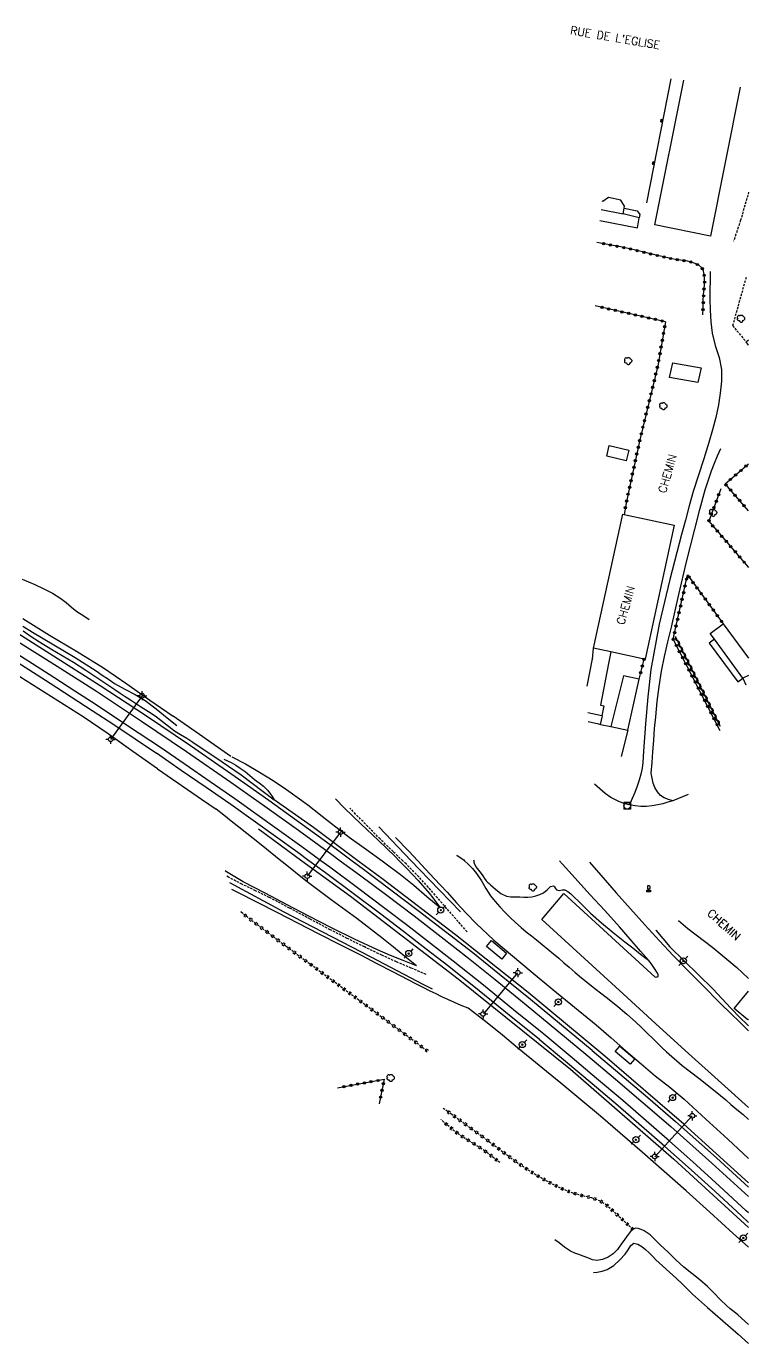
# Model space of a CAD drawing. Header units: millimetres. Extents: x 107000 to 108000, y 127000 to 127954.
# Drawn here: x 107842 to 108000, y 127569.4 to 127857.5 of the extents above; entities that cross this region are included whole.
import ezdxf
from ezdxf.enums import TextEntityAlignment as Align

# ---------------------------------------------------------------- set-up
doc = ezdxf.new("R2010")
doc.units = ezdxf.units.MM
doc.linetypes.add('DASHED', pattern=[0.75, 0.5, -0.25])
doc.layers.get('0').update_dxf_attribs({"linetype": 'CONTINUOUS'})
for name, color, linetype in [('W0004', 5, 'CONTINUOUS'), ('W0010', 4, 'CONTINUOUS'), ('W0014', 7, 'CONTINUOUS'), ('W0017', 7, 'CONTINUOUS'), ('W0070', 7, 'DASHED'), ('W0071', 7, 'CONTINUOUS'), ('W0101', 7, 'CONTINUOUS'), ('W0104', 1, 'CONTINUOUS'), ('W0112', 1, 'DASHED'), ('W0211', 2, 'CONTINUOUS'), ('W0214', 2, 'CONTINUOUS'), ('W0220', 5, 'DASHED'), ('W0300', 7, 'CONTINUOUS'), ('W0310', 3, 'CONTINUOUS'), ('W0323', 7, 'CONTINUOUS'), ('W0401', 7, 'CONTINUOUS'), ('W0420', 7, 'CONTINUOUS'), ('W0438', 7, 'CONTINUOUS'), ('W0473', 7, 'CONTINUOUS'), ('W0510', 5, 'CONTINUOUS'), ('W0610', 7, 'CONTINUOUS'), ('W0611', 7, 'CONTINUOUS'), ('W0700', 7, 'CONTINUOUS'), ('W0710', 7, 'CONTINUOUS'), ('W0989', 7, 'CONTINUOUS')]:
    doc.layers.add(name, color=color, linetype=linetype)
doc.styles.get("Standard").update_dxf_attribs({"font": 'romans.shx', "width": 0.85})

# ---------------------------------------------------------------- blocks, each defined once
blk = doc.blocks.new('T438')
for p, q in [((-0.4, 0.2), (0.4, 0.2)), ((-0.4, -0.2), (-0.4, 0.2)), ((0.15, 1.1), (-0.3, 1.1)), ((-0.3, 1.1), (-0.3, 0.5)), ((-0.3, 0.5), (0.15, 0.5)), ((0.3, 0.65), (0.3, 0.95)), ((0.4, 0.2), (0.4, -0.2))]:
    blk.add_line(p, q)
at = {"flags": 128}
for points in [[(-0.4, -0.2), (0.4, 0.2)], [(0.4, -0.2), (-0.4, -0.2)]]:
    blk.add_lwpolyline(points, dxfattribs=at)
for centre, major_axis, start_param, end_param in [((0.15, 0.95), (0.106, -0.106), 0.785398, 2.356194), ((0.15, 0.65), (0.106, 0.106), 3.926991, 5.497787)]:
    blk.add_ellipse(centre, major_axis=major_axis, ratio=1, start_param=start_param, end_param=end_param)
blk = doc.blocks.new('T473')
for p, q in [((-0.166667, 0.166667), (0.166667, -0.166667)), ((-0.166667, -0.166667), (0.166667, 0.166667)), ((0.500001, 0.500001), (1.000002, 1.000002)), ((-1.000002, -1.000002), (-0.500001, -0.500001))]:
    blk.add_line(p, q)
blk.add_ellipse((0, 0), major_axis=(0.471405, 0.471405), ratio=1, start_param=5.4977871438, end_param=11.780972451)
blk = doc.blocks.new('T300')
for p, q in [((-0.8, 0.51), (-0.86, 0.34)), ((-0.86, 0.34), (-0.86, 0.17)), ((-0.86, 0.17), (-0.74, 0.06)), ((-0.69, 0.63), (-0.8, 0.51)), ((-0.8, -0.06), (-0.74, 0.06)), ((-0.74, 0.06), (-0.69, 0.11)), ((-0.57, 0.69), (-0.69, 0.63)), ((-0.46, 0.69), (-0.57, 0.69)), ((-0.29, 0.63), (-0.46, 0.69)), ((-0.29, 0.63), (-0.17, 0.74)), ((-0.23, 0.57), (-0.29, 0.63)), ((-0.17, 0.74), (-0.06, 0.8)), ((-0.06, 0.8), (0.06, 0.8)), ((0.06, 0.8), (0.23, 0.74)), ((0.23, 0.74), (0.34, 0.63)), ((0.34, 0.63), (0.4, 0.51)), ((0.46, 0.46), (0.34, 0.46)), ((0.4, 0.51), (0.4, 0.46)), ((0.57, 0.4), (0.46, 0.46)), ((0.57, 0.4), (0.69, 0.29)), ((0.69, 0.29), (0.74, 0.17)), ((0.74, 0.06), (0.69, -0.17)), ((0.74, 0.17), (0.74, 0.06)), ((-0.8, -0.17), (-0.8, -0.06)), ((-0.8, -0.23), (-0.8, -0.17)), ((-0.74, -0.34), (-0.8, -0.23)), ((-0.69, -0.4), (-0.74, -0.34)), ((-0.51, -0.46), (-0.69, -0.4)), ((-0.4, -0.46), (-0.51, -0.46)), ((-0.4, -0.46), (-0.34, -0.46)), ((-0.34, -0.46), (-0.34, -0.4)), ((-0.34, -0.51), (-0.34, -0.46)), ((-0.29, -0.63), (-0.34, -0.51)), ((-0.17, -0.74), (-0.29, -0.63)), ((-0.06, -0.8), (-0.17, -0.74)), ((0.06, -0.8), (-0.06, -0.8)), ((0.17, -0.74), (0.06, -0.8)), ((0.23, -0.69), (0.17, -0.74)), ((0.29, -0.46), (0.23, -0.46)), ((0.29, -0.63), (0.23, -0.69)), ((0.46, -0.4), (0.29, -0.46)), ((0.34, -0.51), (0.29, -0.63)), ((0.34, -0.51), (0.34, -0.46)), ((0.57, -0.34), (0.46, -0.4)), ((0.63, -0.29), (0.57, -0.34)), ((0.69, -0.17), (0.63, -0.29))]:
    blk.add_line(p, q)
blk = doc.blocks.new('T610')
for p, q in [((-0.500001, 0), (-1.000002, 0)), ((0, 0.500001), (0, 1.000002)), ((0.500001, 0), (1.000002, 0)), ((0, -0.500001), (0, -1.000002))]:
    blk.add_line(p, q)
blk.add_ellipse((0, 0), major_axis=(-0.353554, 0.353554), ratio=1, start_param=3.926990817, end_param=10.2101761242)
blk = doc.blocks.new('T420')
for p, q in [((0.75, 0.75), (-0.75, 0.75)), ((-0.75, 0.75), (-0.75, -0.75)), ((0.75, 0.75), (0.75, -0.75)), ((0.75, -0.75), (-0.75, -0.75))]:
    blk.add_line(p, q)
blk.add_ellipse((0, 0), major_axis=(-0.53, 0.53), ratio=1, start_param=3.926991, end_param=10.210176)
blk = doc.blocks.new('T401')
for p, q in [((-0.3, 0.3), (0, 0.3)), ((-0.3, -0.25), (-0.3, 0.3)), ((-0.3, 0.15), (0, 0.15)), ((-0.3, 0), (0, 0)), ((0, 0.3), (0, -0.25)), ((-0.3, -0.15), (0, -0.15)), ((-0.3, -0.25), (-0.3, -0.3)), ((-0.3, -0.3), (0, -0.3)), ((0, -0.3), (0, -0.25))]:
    blk.add_line(p, q)
blk = doc.blocks.new('t220o')
at = {"color": 0, "linetype": 'Continuous'}
for p, q in [((-0.25, 0.25), (0.25, 0.25)), ((-0.25, -0.25), (0.25, -0.25))]:
    blk.add_line(p, q, dxfattribs=at)
blk = doc.blocks.new('t323o')
at = {"color": 0, "linetype": 'Continuous'}
for radius in [0.25, 0.15]:
    blk.add_circle((0, 0), radius, dxfattribs=at)
blk = doc.blocks.new('t310o')
at = {"color": 0, "linetype": 'Continuous'}
for centre, start, end in [((-0.5, 0.38), 216.8699, 323.1304), ((0.5, -0.37), 36.8699, 143.1303)]:
    blk.add_arc(centre, 0.625, start, end, dxfattribs=at)

msp = doc.modelspace()

# ---------------------------------------------------------------- linework, layer by layer
at = {"layer": 'W0004'}
msp.add_lwpolyline([(107982.99, 127846.05), (107977.66, 127818.88)], dxfattribs=at)
at = {"layer": 'W0010'}
for points in [[(107886.78, 127697.84), (107883.1, 127700.38), (107879.92, 127702.59), (107874.13, 127706.6)], [(107870.71, 127695.08), (107877.28, 127690.58), (107880.36, 127688.46), (107883.55, 127686.27)], [(107926.2, 127675), (107919.14, 127682.44)], [(107936.99, 127663.83), (107927.97, 127673.14), (107926.2, 127675)], [(107886.43, 127670.21), (107898.31, 127663.85), (107917.34, 127654.02), (107928.9, 127647.9), (107930.8, 127646.99)]]:
    msp.add_lwpolyline(points, dxfattribs=at)
at = {"layer": 'W0014'}
for points in [[(107983.39, 127688.09), (107982.32, 127687.78), (107981.25, 127687.47), (107980.16, 127687.22), (107978.93, 127687.02), (107977.69, 127686.89), (107976.45, 127686.88), (107975.15, 127687), (107973.96, 127687.24), (107973.85, 127687.26), (107972.58, 127687.62), (107971.64, 127687.97), (107970.72, 127688.38), (107969.84, 127688.85), (107968.59, 127689.73), (107967.42, 127690.75), (107966.26, 127691.77)], [(107986.77, 127689.52), (107983.39, 127688.09)]]:
    msp.add_lwpolyline(points, dxfattribs=at)
at = {"layer": 'W0017'}
msp.add_lwpolyline([(107967.44, 127815.06), (107975.71, 127813.44), (107976.02, 127815.6)], dxfattribs=at)
at = {"layer": 'W0070'}
for points in [[(108000, 127821.27), (107998.23, 127815.09), (107997.72, 127813.56), (107997.21, 127812.03), (107996.69, 127810.5)], [(107924.34, 127675), (107922.22, 127677.02), (107919.38, 127679.77), (107916.7, 127682.48), (107914.04, 127685.21), (107912.79, 127686.51)], [(107938.42, 127659.46), (107936.93, 127661.17), (107935.44, 127662.87), (107933.95, 127664.58), (107931.93, 127666.9), (107929.92, 127669.22), (107927.86, 127671.49), (107925.08, 127674.3), (107924.34, 127675)], [(107929.44, 127650.15), (107926.21, 127651.53), (107922.97, 127652.91), (107919.76, 127654.34), (107915.97, 127656.14), (107912.22, 127658.01), (107908.49, 127659.91), (107904.04, 127662.26), (107899.61, 127664.65), (107895.16, 127666.99), (107892.17, 127668.44), (107889.16, 127669.87), (107886.22, 127671.42), (107885.9, 127671.62)]]:
    msp.add_lwpolyline(points, dxfattribs=at)
at = {"layer": 'W0071'}
for points in [[(107991.59, 127803.86), (107991.56, 127801.88), (107991.52, 127799.89), (107991.53, 127797.91), (107991.59, 127795.4), (107991.72, 127792.88), (107992, 127790.39), (107992.67, 127787.73), (107993.52, 127785.1), (107994.05, 127782.44), (107994.07, 127779.87), (107993.8, 127777.28), (107993.4, 127774.71), (107992.83, 127771.95), (107992.09, 127769.23), (107991.3, 127766.52), (107990.21, 127762.92), (107989.03, 127759.34), (107987.85, 127755.76), (107987.01, 127752.62), (107986.16, 127749.49), (107985.33, 127746.34), (107982.78, 127736.55), (107980.43, 127726.72), (107978.62, 127716.8), (107977.95, 127710.87), (107977.47, 127704.92), (107976.99, 127698.96), (107976.91, 127697.72), (107976.83, 127696.47), (107976.68, 127695.24), (107976.4, 127693.92), (107976.02, 127692.61), (107975.6, 127691.32), (107975.1, 127689.95), (107974.53, 127688.59), (107973.96, 127687.24)], [(107983.39, 127688.09), (107982.47, 127688.43), (107981.54, 127688.77), (107980.74, 127689.26), (107980.05, 127690.04), (107979.51, 127691), (107979.09, 127691.98), (107978.71, 127694.16), (107978.87, 127696.49), (107979.03, 127698.82), (107979.24, 127701.37), (107979.44, 127703.92), (107979.67, 127706.47), (107980.02, 127709.81), (107980.41, 127713.14), (107980.92, 127716.46), (107981.58, 127719.67), (107982.34, 127722.87), (107983.11, 127726.06), (107984.75, 127733.22), (107986.41, 127740.38), (107988.21, 127747.51), (107989.32, 127751.81), (107990.48, 127756.1), (107991.87, 127760.32), (107992.53, 127761.94), (107993.22, 127763.56), (107993.91, 127765.18)], [(107978.69, 127652.55), (107978.11, 127653.23), (107976.38, 127655.22), (107974.07, 127657.88), (107971.74, 127660.54), (107968.53, 127664.1), (107965.28, 127667.64), (107962.05, 127671.19), (107959.26, 127674.28), (107958.61, 127675)], [(107965.22, 127674.67), (107967.7, 127671.83), (107971.05, 127668.01), (107974.17, 127664.49), (107977.3, 127660.97), (107980.47, 127657.5), (107983.52, 127654.28), (107986.62, 127651.09), (107989.74, 127647.93), (107993.95, 127643.71), (107998.2, 127639.53), (108000, 127637.8)], [(108000, 127621), (107994.04, 127626.34), (107986.87, 127632.83), (107979.71, 127639.34), (107972.56, 127645.86), (107966.62, 127651.29), (107960.69, 127656.73), (107954.75, 127662.17), (107959.55, 127667.84), (107979.58, 127649.53), (107979.81, 127649.58), (107980.04, 127649.63), (107980.21, 127649.71), (107980.23, 127650.11), (107979.89, 127650.66), (107979.53, 127651.21), (107979.27, 127651.66), (107978.98, 127652.11), (107978.69, 127652.55)]]:
    msp.add_lwpolyline(points, dxfattribs=at)
at = {"layer": 'W0101'}
for points in [[(107998.16, 127844.23), (107991.67, 127811.65), (107979.51, 127814.07), (107985.82, 127845.71)], [(107964.87, 127705.44), (107967.13, 127704.94)], [(107967.13, 127704.94), (107967.62, 127704.83), (107969.88, 127704.34), (107973.55, 127703.53), (107972.13, 127697.83)]]:
    msp.add_lwpolyline(points, dxfattribs=at)
at = {"layer": 'W0104'}
for points in [[(107967.75, 127817.45), (107972.53, 127816.51), (107972.77, 127817.73), (107972.87, 127818.2), (107972.01, 127819.48), (107969.37, 127820.05), (107968.14, 127819.23), (107967.99, 127819.26)], [(107972.77, 127817.73), (107975.62, 127817.16), (107976.22, 127816.36), (107976.02, 127815.6), (107972.53, 127816.51)], [(108000, 127787.76), (107999.49, 127788.48), (108000, 127788.92)], [(107992.51, 127723.45), (107991.56, 127724.74), (107994.45, 127726.86), (108000, 127719.3)], [(107964.65, 127713.21), (107965.85, 127719.14), (107965.84, 127719.07), (107966.1, 127721.51)], [(107969.88, 127720.69), (107969.38, 127718.16), (107969.37, 127718.12), (107967.58, 127709.07), (107968.35, 127708.92), (107967.91, 127706.7)], [(107973.55, 127703.53), (107976.02, 127714.71), (107972.64, 127715.46), (107969.88, 127704.34)], [(108000, 127715.53), (107998.74, 127714.95), (107999.4, 127713.51)], [(107967.62, 127704.83), (107968.01, 127706.68), (107967.91, 127706.7), (107964.82, 127707.34)], [(107996.86, 127642.67), (108000, 127646.44)], [(108000, 127640.38), (107999.84, 127640.19), (107996.86, 127642.67)]]:
    msp.add_lwpolyline(points, dxfattribs=at)
for points in [[(107982.68, 127780.68), (107983.44, 127783.89), (107989.62, 127782.8), (107988.86, 127779.59)], [(107968.95, 127763.49), (107969.49, 127765.8), (107973.78, 127764.79), (107973.23, 127762.48), (107968.95, 127763.49)], [(107966.1, 127721.51), (107972.48, 127750.84), (107972.77, 127750.77), (107983.71, 127748.4), (107977.33, 127719.07), (107977.15, 127719.1), (107969.88, 127720.69)], [(107992.51, 127723.45), (107991.36, 127722.6), (107997.61, 127714.12), (107998.74, 127714.95)], [(107947.07, 127654.8), (107945.99, 127653.49), (107942.65, 127656.24), (107943.74, 127657.56)], [(107975.14, 127631.7), (107974.1, 127630.47), (107970.82, 127633.25), (107971.86, 127634.47)]]:
    msp.add_lwpolyline(points, close=True, dxfattribs=at)
at = {"layer": 'W0112'}
msp.add_lwpolyline([(107999.43, 127802.59), (107996.48, 127792.05), (107999.49, 127788.48)], dxfattribs=at)
at = {"layer": 'W0211'}
for points in [[(107841.25, 127728.01), (107847.1, 127724.37), (107853.02, 127720.83), (107858.86, 127717.18), (107863.99, 127713.71), (107869.06, 127710.15), (107874.13, 127706.6)], [(107841.32, 127725.32), (107843.09, 127724.09), (107844.89, 127722.88), (107847.36, 127721.37), (107849.87, 127719.91), (107852.35, 127718.41), (107855.01, 127716.7), (107857.64, 127714.95), (107860.26, 127713.18), (107861.39, 127712.43), (107862.52, 127711.66), (107863.65, 127710.91), (107864.77, 127710.17), (107865.89, 127709.44), (107867.01, 127708.71), (107868.17, 127707.98), (107869.34, 127707.26), (107870.48, 127706.5), (107871.81, 127705.49), (107873.11, 127704.44), (107874.44, 127703.44), (107875.75, 127702.6), (107877.09, 127701.79), (107878.42, 127700.97), (107879.18, 127700.46), (107879.94, 127699.93), (107880.7, 127699.41), (107883.47, 127697.55), (107886.25, 127695.7), (107888.99, 127693.79), (107891.42, 127691.99), (107893.83, 127690.15), (107896.23, 127688.31)], [(107870.71, 127695.08), (107865.31, 127698.91), (107859.9, 127702.73), (107854.45, 127706.48), (107840.6, 127715.25)], [(107886.95, 127697.72), (107887.95, 127697.21), (107888.96, 127696.69), (107889.95, 127696.17), (107893.01, 127694.41), (107895.99, 127692.53), (107898.93, 127690.58), (107903.58, 127687.21), (107908.1, 127683.66), (107912.66, 127680.14), (107916.4, 127677.45), (107919.84, 127675)], [(107897.65, 127675), (107893.36, 127678.45), (107888.47, 127682.37), (107886.83, 127683.67), (107885.19, 127684.97), (107883.55, 127686.27)], [(107922.75, 127680.12), (107925.65, 127677.11), (107927.65, 127675)], [(107927.32, 127651.99), (107924.82, 127654.05), (107922.31, 127656.11), (107919.79, 127658.14), (107914.29, 127662.36), (107908.7, 127666.47), (107903.16, 127670.64), (107898.24, 127674.52), (107897.65, 127675)], [(107919.84, 127675), (107920.16, 127674.77), (107923.85, 127672.01), (107926.77, 127669.64), (107929.64, 127667.21), (107932.51, 127664.79)], [(107927.65, 127675), (107928.46, 127674.14), (107931.25, 127671.15), (107934.03, 127668.15), (107936.13, 127665.83), (107938.23, 127663.5), (107940.39, 127661.24), (107944.29, 127657.62), (107948.36, 127654.18), (107952.46, 127650.76), (107957.18, 127646.86), (107961.93, 127643), (107966.64, 127639.09), (107969.92, 127636.25), (107973.17, 127633.39), (107976.46, 127630.57), (107979.58, 127627.99), (107982.73, 127625.44), (107985.87, 127622.88), (107990.66, 127618.48), (107995.45, 127614.07), (108000, 127609.84)], [(107939.85, 127675.19), (107939.87, 127675)], [(107939.87, 127675), (107939.87, 127674.95), (107939.9, 127674.71), (107939.94, 127674.48), (107940.31, 127673.68), (107940.88, 127672.96), (107941.46, 127672.24), (107941.83, 127671.69), (107942.2, 127671.14), (107942.6, 127670.63), (107942.9, 127670.32), (107943.21, 127670.04), (107943.53, 127669.75), (107944.62, 127668.77), (107945.78, 127667.86), (107947.04, 127667.26), (107947.97, 127667.1), (107948.95, 127667.08), (107949.93, 127667.09), (107950.81, 127667.05), (107951.69, 127667.04), (107952.55, 127667.11), (107953.44, 127667.32), (107954.32, 127667.63), (107955.15, 127668.02), (107955.91, 127668.67), (107956.64, 127669.39), (107957.29, 127669.55), (107957.52, 127669.29), (107957.74, 127668.92), (107958, 127668.62), (107958.56, 127668.53), (107959.21, 127668.63), (107959.82, 127668.63), (107960.48, 127668.28), (107961.09, 127667.75), (107961.68, 127667.21), (107962.95, 127666.03), (107964.17, 127664.78), (107965.4, 127663.55), (107967.85, 127661.39), (107970.37, 127659.32), (107972.92, 127657.28), (107974.64, 127655.92), (107976.37, 127654.57), (107978.11, 127653.23)], [(107938.62, 127642.72), (107937.15, 127643.37), (107935.68, 127644.02), (107934.21, 127644.67), (107932.92, 127645.27), (107931.63, 127645.87), (107930.35, 127646.49), (107928.78, 127647.27), (107927.23, 127648.08), (107925.67, 127648.89), (107922.21, 127650.68), (107918.75, 127652.47), (107915.29, 127654.26), (107910.67, 127656.62), (107906.04, 127658.96), (107901.42, 127661.32), (107897, 127663.6), (107892.58, 127665.88), (107888.15, 127668.14), (107886.98, 127668.73)], [(107979.7, 127659.8), (107979.7, 127659.8), (107982.79, 127656.17), (107985.87, 127653.08), (107989.02, 127650.05), (107992.13, 127646.98), (107994.12, 127644.86), (107996.09, 127642.73), (107998.11, 127640.64), (107999.51, 127639.3), (108000, 127638.86)], [(107939.63, 127642.01), (107938.62, 127642.72)], [(108000, 127590.45), (107996.64, 127593.49), (107991.49, 127598.15), (107986.33, 127602.78), (107981.53, 127607.02), (107976.71, 127611.25), (107971.87, 127615.44), (107967.57, 127619.1), (107963.26, 127622.73), (107958.92, 127626.34), (107955.77, 127628.93), (107952.61, 127631.52), (107949.44, 127634.1), (107946.14, 127636.83), (107942.84, 127639.56), (107939.63, 127642.01)]]:
    msp.add_lwpolyline(points, dxfattribs=at)
at = {"layer": 'W0214'}
for points in [[(107841.09, 127736.6), (107842.5, 127736.04), (107843.89, 127735.43), (107845.82, 127734.51), (107847.71, 127733.51), (107849.53, 127732.38), (107850.73, 127731.47), (107851.89, 127730.49), (107853.08, 127729.55), (107854.56, 127728.54), (107855.77, 127727.76)], [(107841.24, 127726.31), (107843.38, 127725.01), (107848.03, 127722.22), (107852.68, 127719.43), (107857.27, 127716.53), (107858.62, 127715.62), (107859.97, 127714.69), (107861.33, 127713.8), (107863.54, 127712.54), (107865.79, 127711.34), (107867.98, 127710.04), (107870.44, 127708.21), (107872.81, 127706.24), (107874.96, 127704.55)], [(107885.23, 127697.25), (107886.85, 127696.47), (107887.83, 127695.89), (107888.8, 127695.27), (107889.86, 127694.49), (107890.9, 127693.65), (107891.92, 127692.81), (107892.91, 127692.07), (107893.89, 127691.32), (107894.77, 127690.47), (107895.29, 127689.78), (107895.76, 127689.04), (107896.23, 127688.31)], [(107909.67, 127688.52), (107911.5, 127686.6), (107915.22, 127683.03), (107919, 127679.52), (107922.68, 127675.92), (107923.59, 127675)], [(107936.08, 127676.25), (107936.26, 127676.15), (107937.68, 127675.17), (107937.86, 127675)], [(107889.47, 127670.42), (107887.63, 127671.49), (107885.79, 127672.57), (107885.47, 127672.79)], [(107923.59, 127675), (107925.23, 127673.31), (107927.73, 127670.66), (107930.1, 127667.9), (107930.91, 127666.87), (107931.71, 127665.83), (107932.51, 127664.79)], [(107937.86, 127675), (107938.67, 127674.26), (107939.59, 127673.27), (107940.46, 127672.24), (107941.54, 127670.64), (107942.49, 127668.95), (107943.54, 127667.33), (107944.53, 127666.1), (107945.58, 127664.91), (107946.66, 127663.76), (107947.82, 127662.6), (107949.01, 127661.48), (107950.23, 127660.4), (107951.34, 127659.48), (107952.48, 127658.59), (107953.61, 127657.69), (107954.86, 127656.68), (107956.09, 127655.67), (107957.32, 127654.65), (107958.46, 127653.67), (107959.6, 127652.69), (107960.74, 127651.71), (107962.09, 127650.56), (107963.44, 127649.42), (107964.8, 127648.29), (107966.35, 127647.08), (107967.92, 127645.89), (107969.47, 127644.68), (107971.42, 127643.09), (107973.34, 127641.45), (107975.22, 127639.78), (107976.53, 127638.54), (107977.82, 127637.28), (107979.11, 127636.02), (107980.07, 127635.08), (107981.03, 127634.14), (107982.01, 127633.21), (107985.48, 127630.25), (107989.1, 127627.44), (107992.69, 127624.59), (107993.84, 127623.63), (107994.98, 127622.67), (107996.11, 127621.71), (107997.44, 127620.6), (107998.77, 127619.48), (108000, 127618.39)], [(107927.32, 127651.99), (107924.47, 127653.15), (107921.63, 127654.31), (107918.8, 127655.51), (107913.76, 127657.85), (107908.79, 127660.33), (107903.84, 127662.86), (107899.04, 127665.35), (107894.25, 127667.88), (107889.47, 127670.42)], [(107984.69, 127661.93), (107986.68, 127660.19), (107988.52, 127658.81), (107990.35, 127657.42), (107992.16, 127656), (107994.8, 127653.86), (107997.39, 127651.65), (107999.88, 127649.34), (108000, 127649.22)]]:
    msp.add_lwpolyline(points, dxfattribs=at)
at = {"layer": 'W0220'}
for points in [[(107929.63, 127633.43), (107924.68, 127637.12), (107919.72, 127640.81), (107914.76, 127644.49), (107909.42, 127648.43), (107904.08, 127652.36), (107898.75, 127656.32), (107895.79, 127658.53), (107892.84, 127660.74), (107889.92, 127663), (107888.75, 127663.96)], [(107974.69, 127594.34), (107973.66, 127595.31), (107972.63, 127596.28), (107971.59, 127597.23), (107970.31, 127598.42), (107969, 127599.57), (107967.59, 127600.53), (107965.69, 127601.26), (107963.64, 127601.71), (107961.62, 127602.26), (107959.55, 127603.1), (107957.52, 127604.04), (107955.54, 127605.07), (107953.49, 127606.26), (107951.48, 127607.54), (107949.51, 127608.87), (107947.46, 127610.35), (107945.44, 127611.88), (107943.42, 127613.4), (107940.95, 127615.21), (107938.47, 127617.02), (107935.98, 127618.81), (107935.06, 127619.48), (107934.14, 127620.14), (107933.22, 127620.8)], [(107945.56, 127608.98), (107944.25, 127610), (107942.94, 127611.02), (107941.6, 127612), (107939.83, 127613.14), (107938.02, 127614.22), (107936.27, 127615.39), (107935.07, 127616.35), (107933.89, 127617.36), (107932.72, 127618.37)]]:
    msp.add_lwpolyline(points, dxfattribs=at)
at = {"layer": 'W0310'}
msp.add_lwpolyline([(107993.82, 127704.35), (107984, 127723.98)], dxfattribs=at)
at = {"layer": 'W0323'}
for points in [[(107989.96, 127794.42), (107990.02, 127795.9), (107990.08, 127797.39), (107990.15, 127798.87), (107990.26, 127800.01), (107990.37, 127801.14), (107990.35, 127802.26), (107990.26, 127803.14), (107990.1, 127804.01), (107989.76, 127804.73), (107989.13, 127805.26), (107988.29, 127805.63), (107987.44, 127805.93), (107986.3, 127806.21), (107985.12, 127806.37), (107983.93, 127806.54), (107982.64, 127806.8), (107981.34, 127807.09), (107980.05, 127807.38), (107977.35, 127808.02), (107974.66, 127808.68), (107971.96, 127809.29), (107969.21, 127809.82), (107966.81, 127810.25)], [(107981.83, 127792.91), (107966.44, 127796.37)], [(107981.83, 127792.91), (107980.12, 127783.26), (107976.2, 127767.1), (107973.28, 127753.55), (107972.77, 127750.77)], [(107994.88, 127757.42), (108000, 127761.82)], [(107993.92, 127756.36), (107991.29, 127749.25), (108000, 127739.18)], [(108000, 127751.55), (107994.88, 127757.42)], [(107993.8, 127703.42), (107983.48, 127723.44), (107986.62, 127737.52), (107994.45, 127726.86)], [(107976.02, 127714.71), (107977.15, 127719.1)], [(107910.05, 127625.34), (107920.31, 127627.19)], [(107920.31, 127627.19), (107919.19, 127621.82)]]:
    msp.add_lwpolyline(points, dxfattribs=at)
at = {"layer": 'W0510'}
for points in [[(108000, 127573.56), (107997.66, 127575.7), (107996.83, 127576.36), (107995.99, 127577.01), (107995.18, 127577.69), (107993.76, 127579.05), (107992.41, 127580.48), (107991.01, 127581.86), (107989.31, 127583.31), (107987.55, 127584.71), (107985.82, 127586.13), (107984.09, 127587.73), (107982.39, 127589.37), (107980.67, 127590.98), (107979.56, 127592.1), (107978.44, 127593.21), (107977.16, 127594.05), (107976.52, 127594.34), (107975.85, 127594.57), (107975.22, 127594.64), (107974.69, 127594.34), (107974.36, 127594.16), (107973.62, 127593.22), (107972.91, 127592.26), (107972.09, 127591.14), (107971.32, 127589.99), (107970.4, 127589.03), (107969.3, 127588.31), (107968.07, 127587.76), (107966.83, 127587.54), (107965.83, 127587.71), (107964.83, 127588.11), (107963.83, 127588.53), (107962.89, 127588.86), (107961.95, 127589.2), (107961.04, 127589.6), (107959.75, 127590.45), (107958.54, 127591.45), (107957.64, 127592.05)], [(107966.03, 127584.94), (107966.86, 127584.99), (107967.98, 127585.23), (107969.04, 127585.6), (107970.49, 127586.48), (107971.79, 127587.68), (107973, 127588.98), (107973.63, 127589.88), (107974.23, 127590.81), (107974.92, 127591.32), (107975.73, 127591.15), (107976.63, 127590.59), (107977.47, 127589.95), (107978.25, 127589.27), (107978.98, 127588.5), (107979.71, 127587.74), (107981.19, 127586.36), (107982.7, 127585.01), (107984.2, 127583.64), (107985.37, 127582.51), (107986.54, 127581.36), (107987.71, 127580.22), (107991, 127577.26), (107994.36, 127574.38), (107997.68, 127571.44), (108000, 127569.37)]]:
    msp.add_lwpolyline(points, dxfattribs=at)
at = {"layer": 'W0611'}
for points in [[(107867.37, 127711.08), (107860.41, 127701.55)], [(107910.73, 127681.22), (107906.01, 127675)], [(107906.01, 127675), (107903.45, 127671.62)], [(107942.1, 127641.53), (107949.5, 127650.49)], [(107987.67, 127619.19), (107979.45, 127610.24)]]:
    msp.add_lwpolyline(points, dxfattribs=at)
at = {"layer": 'W0700'}
for points in [[(107871.36, 127699.76), (107866.66, 127702.87), (107861.97, 127705.98), (107857.26, 127709.08), (107852.65, 127712.09), (107848.03, 127715.08), (107843.39, 127718.05), (107836.05, 127722.65), (107828.66, 127727.19), (107821.24, 127731.67), (107813.64, 127736.16), (107806, 127740.6), (107798.33, 127744.98), (107789.06, 127750.18), (107779.74, 127755.3), (107770.38, 127760.35), (107763.38, 127764.06), (107756.35, 127767.72), (107749.29, 127771.32), (107743.57, 127774.14), (107737.82, 127776.92), (107732.08, 127779.7)], [(107870.52, 127698.48), (107865.82, 127701.59), (107861.12, 127704.7), (107856.42, 127707.8), (107851.82, 127710.8), (107847.2, 127713.79), (107842.57, 127716.75), (107835.24, 127721.35), (107827.87, 127725.88), (107820.45, 127730.36), (107812.87, 127734.85), (107805.24, 127739.27), (107797.58, 127743.64), (107788.32, 127748.84), (107779.01, 127753.96), (107769.66, 127759), (107762.66, 127762.7), (107755.65, 127766.36), (107748.6, 127769.95), (107742.89, 127772.77), (107737.16, 127775.54), (107731.41, 127778.32)], [(107831.52, 127728.36), (107840.14, 127722.96), (107848.76, 127717.55), (107857.33, 127712.06), (107867.22, 127705.55), (107877.04, 127698.93), (107886.78, 127692.2), (107894.18, 127686.97), (107901.54, 127681.68), (107908.86, 127676.35), (107910.68, 127675)], [(107832.34, 127729.66), (107840.96, 127724.25), (107849.58, 127718.84), (107858.16, 127713.35), (107868.07, 127706.82), (107877.9, 127700.19), (107887.66, 127693.45), (107895.07, 127688.22), (107902.44, 127682.92), (107909.76, 127677.58), (107913.26, 127675)], [(107903.82, 127675), (107901.38, 127676.79), (107896.51, 127680.31), (107891.62, 127683.81), (107886.71, 127687.28), (107881.32, 127691.04), (107875.91, 127694.77), (107870.49, 127698.5)], [(107906.41, 127675), (107902.29, 127678.02), (107897.41, 127681.55), (107892.51, 127685.06), (107887.59, 127688.53), (107882.2, 127692.29), (107876.78, 127696.03), (107871.36, 127699.76)], [(107954.22, 127635.87), (107947.63, 127641.22), (107941.06, 127646.56), (107934.44, 127651.84), (107929.49, 127655.69), (107924.52, 127659.51), (107919.52, 127663.31), (107913.5, 127667.84), (107907.46, 127672.34), (107903.82, 127675)], [(107955.18, 127637.06), (107948.6, 127642.41), (107942.01, 127647.76), (107935.38, 127653.04), (107930.43, 127656.9), (107925.45, 127660.73), (107920.44, 127664.53), (107914.42, 127669.07), (107908.37, 127673.57), (107906.41, 127675)], [(107910.68, 127675), (107914.87, 127671.91), (107920.85, 127667.44), (107926.81, 127662.93), (107932.77, 127658.34), (107938.69, 127653.7), (107944.58, 127649.02), (107951.35, 127643.51), (107958.07, 127637.93), (107964.79, 127632.36)], [(107913.26, 127675), (107915.78, 127673.14), (107921.77, 127668.67), (107927.74, 127664.15), (107933.71, 127659.54), (107939.64, 127654.9), (107945.54, 127650.21), (107952.32, 127644.69), (107959.04, 127639.12), (107965.76, 127633.54)], [(108000, 127595.89), (107998.43, 127597.34), (107992.61, 127602.69), (107986.74, 127607.99), (107981.68, 127612.48), (107976.58, 127616.94), (107971.46, 127621.37), (107965.74, 127626.23), (107959.97, 127631.06), (107954.2, 127635.89)], [(108000, 127597.98), (107999.47, 127598.46), (107993.64, 127603.82), (107987.76, 127609.13), (107982.69, 127613.63), (107977.59, 127618.1), (107972.46, 127622.53), (107966.72, 127627.4), (107960.95, 127632.23), (107955.18, 127637.06)], [(107964.79, 127632.36), (107970.87, 127627.21), (107976.95, 127622.05), (107982.99, 127616.84), (107991.97, 127608.87), (108000, 127601.55)], [(107965.77, 127633.53), (107971.86, 127628.38), (107977.94, 127623.21), (107983.99, 127617.99), (107992.99, 127610.01), (108000, 127603.62)]]:
    msp.add_lwpolyline(points, dxfattribs=at)
at = {"layer": 'W0710'}
for points in [[(107914.53, 127675), (107904.83, 127682.26), (107896.23, 127688.31)], [(107892.77, 127681.97), (107902.3, 127675)], [(107902.3, 127675), (107912.91, 127667.25), (107936.49, 127649.2), (107961.01, 127629.41), (107983.63, 127609.74), (108000, 127594.81)], [(108000, 127604.55), (107985.83, 127617.4), (107968.52, 127632.26), (107951.75, 127646.15), (107935.85, 127658.8), (107920.04, 127670.87), (107914.53, 127675)]]:
    msp.add_lwpolyline(points, dxfattribs=at)

# ---------------------------------------------------------------- block references
at = {"layer": 'W0220'}
for p, rotation in [((107889.91, 127663.01), 140.7331572817479), ((107891.1, 127662.09), 142.2761634546822), ((107892.28, 127661.17), 142.2761634546822), ((107893.48, 127660.26), 143.1363095779801), ((107894.68, 127659.36), 143.1363095779801), ((107895.88, 127658.46), 143.291489746719), ((107897.08, 127657.57), 143.291489746719), ((107898.28, 127656.67), 143.291489746719), ((107899.48, 127655.78), 143.3804514624493), ((107900.69, 127654.88), 143.3804514624493), ((107901.89, 127653.99), 143.3804514624493), ((107903.1, 127653.09), 143.3804514624493), ((107904.3, 127652.2), 143.6584455293437), ((107905.51, 127651.31), 143.6584455293437), ((107906.72, 127650.42), 143.6584455293437), ((107907.93, 127649.53), 143.6584455293437), ((107909.13, 127648.64), 143.6584455293437), ((107910.34, 127647.75), 143.5962623398719), ((107911.55, 127646.86), 143.5962623398719), ((107912.76, 127645.97), 143.5962623398719), ((107913.96, 127645.08), 143.5962623398719), ((107915.17, 127644.19), 143.3935634903526), ((107916.37, 127643.3), 143.3935634903526), ((107917.58, 127642.4), 143.3935634903526), ((107918.78, 127641.51), 143.3935634903526), ((107919.99, 127640.61), 143.3397382237088), ((107921.19, 127639.72), 143.3397382237088), ((107922.39, 127638.82), 143.3397382237088), ((107923.6, 127637.92), 143.3397382237088), ((107924.8, 127637.03), 143.3341991509933), ((107926, 127636.13), 143.3341991509933), ((107927.21, 127635.24), 143.3341991509933), ((107928.41, 127634.34), 143.3341991509933), ((107929.61, 127633.45), 143.3341991509933), ((107933.86, 127617.39), 139.3263774578282), ((107934.44, 127619.93), 144.2510295721204), ((107935.65, 127619.05), 144.2100745779942), ((107936.87, 127618.17), 144.1581381440128), ((107934.99, 127616.41), 139.3022208330265), ((107936.17, 127615.48), 141.4445449675877), ((107937.41, 127614.63), 146.2343144902537), ((107938.08, 127617.29), 144.1581381440128), ((107939.3, 127616.41), 144.0344417448043), ((107940.51, 127615.53), 144.0344417448043), ((107941.73, 127614.65), 143.7953897441926), ((107938.67, 127613.83), 149.1294375620034), ((107939.96, 127613.06), 147.2762211091657), ((107941.22, 127612.25), 147.2762211091657), ((107942.94, 127613.76), 143.7953897441926), ((107944.14, 127612.86), 142.9490021134443), ((107945.34, 127611.96), 142.9490021134443), ((107942.44, 127611.38), 143.571785954858), ((107943.64, 127610.47), 142.1099027169918), ((107944.82, 127609.55), 142.1099027170796), ((107946.53, 127611.05), 142.75867472294), ((107947.73, 127610.15), 144.2858335369685), ((107948.95, 127609.28), 144.2858335369685), ((107950.18, 127608.42), 145.9891382737756), ((107951.42, 127607.58), 145.9891382737756), ((107952.69, 127606.77), 147.4383397921883), ((107953.96, 127605.99), 149.9468062676224), ((107955.26, 127605.23), 149.9468062676224), ((107956.58, 127604.53), 152.5747164760348), ((107957.92, 127603.86), 154.9691881434475), ((107959.28, 127603.22), 154.9691881434475), ((107960.67, 127602.64), 157.964906675717), ((107962.08, 127602.14), 164.7593183316428), ((107963.52, 127601.74), 164.7593183316428), ((107964.99, 127601.41), 167.5126294624179), ((107966.42, 127600.98), 159.2205036879078), ((107967.79, 127600.39), 145.5831750954022), ((107969.03, 127599.54), 138.628532155173), ((107970.15, 127598.55), 138.628532155173), ((107971.26, 127597.54), 137.3240403155125), ((107972.37, 127596.53), 137.6416630469831), ((107973.46, 127595.5), 136.5776021359376), ((107974.55, 127594.47), 136.577602135509)]:
    msp.add_blockref('t220o', p, dxfattribs=dict(at, rotation=rotation))
at = {"layer": 'W0300'}
for p in [(107998.38, 127793.57), (107973.69, 127784.31), (107981.38, 127774.42), (107992.27, 127751.11), (107952.83, 127669.18), (107921.76, 127627.48)]:
    msp.add_blockref('T300', p, dxfattribs=at)
at = {"layer": 'W0310', "rotation": 116.5953985150816}
for p in [(107984.42, 127723.13), (107985.1, 127721.79), (107985.77, 127720.45), (107986.44, 127719.11), (107987.11, 127717.77), (107987.78, 127716.43), (107988.45, 127715.08), (107989.12, 127713.74), (107989.8, 127712.4), (107990.47, 127711.06), (107991.14, 127709.72), (107991.81, 127708.38), (107992.48, 127707.04), (107993.15, 127705.7)]:
    msp.add_blockref('t310o', p, dxfattribs=at)
at = {"layer": 'W0323'}
for p, rotation in [((107968.28, 127809.99), 169.9480972019787), ((107969.76, 127809.72), 168.9674002450149), ((107971.23, 127809.43), 168.9674002450149), ((107972.7, 127809.12), 167.2223059948482), ((107974.16, 127808.79), 167.2223059948482), ((107975.62, 127808.44), 166.254366651404), ((107977.08, 127808.08), 166.254366651404), ((107978.54, 127807.74), 166.7156922665356), ((107980, 127807.39), 166.7156922665356), ((107981.46, 127807.06), 167.5275072330678), ((107982.93, 127806.74), 168.3676124559199), ((107984.4, 127806.47), 171.8563140090707), ((107985.89, 127806.27), 172.58928090641), ((107987.35, 127805.95), 165.9637565319015), ((107988.75, 127805.42), 155.9672643405951), ((107989.88, 127804.49), 115.1897048360291), ((107990.27, 127803.06), 95.81442499441272), ((107990.26, 127800.07), 84.40949215571551), ((107990.36, 127801.56), 90.81626932319826), ((107967.91, 127796.04), 167.3187306284072), ((107990.07, 127797.07), 87.57072667614678), ((107990.14, 127798.57), 87.26269032845296), ((107969.37, 127795.71), 167.3187306284072), ((107970.83, 127795.38), 167.3187306284072), ((107972.3, 127795.05), 167.3187306284072), ((107973.76, 127794.72), 167.3187306284072), ((107975.22, 127794.4), 167.3187306284072), ((107976.69, 127794.07), 167.3187306284072), ((107978.15, 127793.74), 167.3187306284072), ((107979.61, 127793.41), 167.3187306284072), ((107990, 127795.57), 87.57072667670724), ((107981.08, 127793.08), 167.3187306284072), ((107981.38, 127790.34), 259.9185063460725), ((107981.64, 127791.81), 259.9185063460725), ((107981.11, 127788.86), 259.9185063460725), ((107980.59, 127785.91), 259.9185063460725), ((107980.85, 127787.38), 259.9185063460725), ((107980.05, 127782.96), 256.3740197220993), ((107980.33, 127784.43), 259.9185063460725), ((107979.34, 127780.04), 256.3740197220993), ((107979.69, 127781.5), 256.3740197220993), ((107978.63, 127777.13), 256.3740197220993), ((107978.98, 127778.58), 256.3740197220993), ((107977.92, 127774.21), 256.3740197220993), ((107978.28, 127775.67), 256.3740197220993), ((107977.22, 127771.29), 256.3740197220993), ((107977.57, 127772.75), 256.3740197220993), ((107976.51, 127768.38), 256.3740197220993), ((107976.86, 127769.84), 256.3740197220993), ((107975.85, 127765.45), 257.8307601259766), ((107976.16, 127766.92), 257.8307601259766), ((107975.21, 127762.52), 257.8307601259766), ((107975.53, 127763.99), 257.8307601259766), ((107974.58, 127759.59), 257.8307601259766), ((107974.9, 127761.06), 257.8307601259766), ((107997.16, 127759.38), 40.71569192298648), ((107998.3, 127760.36), 40.71569192298648), ((107999.43, 127761.33), 40.71569192298648), ((107973.95, 127756.66), 257.8307601259766), ((107974.27, 127758.12), 257.8307601259766), ((107995.07, 127757.2), 131.0479164098296), ((107996.02, 127758.4), 40.71569192298648), ((107996.06, 127756.07), 131.0479164098296), ((107973.32, 127753.72), 257.8307601259766), ((107973.63, 127755.19), 257.8307601259766), ((107992.91, 127753.64), 249.7049553833091), ((107993.43, 127755.05), 249.7049553833091), ((107997.04, 127754.94), 131.0479164098296), ((107998.03, 127753.81), 131.0479164098296), ((107973.04, 127752.25), 259.5225764041783), ((107991.87, 127750.83), 249.7049553833091), ((107992.39, 127752.23), 249.7049553833091), ((107999.01, 127752.68), 131.0479164098296), ((107991.35, 127749.42), 249.7049553833091), ((107992.15, 127748.25), 310.865216563294), ((107993.13, 127747.12), 310.865216563294), ((107994.11, 127745.98), 310.865216563294), ((107995.09, 127744.85), 310.865216563294), ((107996.07, 127743.72), 310.865216563294), ((107997.06, 127742.58), 310.865216563294), ((107998.04, 127741.45), 310.865216563294), ((107999.02, 127740.31), 310.865216563294), ((107986.41, 127736.59), 77.42811276550172), ((107986.95, 127737.07), 306.3255937141812), ((107987.84, 127735.86), 306.3255937141812), ((107985.76, 127733.67), 77.42811276550172), ((107986.09, 127735.13), 77.42811276550172), ((107988.73, 127734.65), 306.3255937141812), ((107989.61, 127733.44), 306.3255937141812), ((107985.11, 127730.74), 77.42811276550172), ((107985.43, 127732.2), 77.42811276550172), ((107990.5, 127732.24), 306.3255937141812), ((107991.39, 127731.03), 306.3255937141812), ((107992.28, 127729.82), 306.3255937141812), ((107984.46, 127727.81), 77.42811276550172), ((107984.78, 127729.27), 77.42811276550172), ((107993.17, 127728.61), 306.3255937141812), ((107994.06, 127727.4), 306.3255937141812), ((107983.8, 127724.88), 77.42811276550172), ((107984.13, 127726.35), 77.42811276550172), ((107983.49, 127723.42), 117.2728059822735), ((107984.18, 127722.09), 117.2728059822735), ((107977.14, 127719.07), 75.48635375705285), ((107984.86, 127720.75), 117.2728059822735), ((107985.55, 127719.42), 117.2728059822735), ((107976.39, 127716.16), 75.48635375705285), ((107976.77, 127717.61), 75.48635375705285), ((107986.24, 127718.09), 117.2728059822735), ((107986.93, 127716.75), 117.2728059822735), ((107987.61, 127715.42), 117.2728059822735), ((107988.3, 127714.09), 117.2728059822735), ((107988.99, 127712.75), 117.2728059822735), ((107989.67, 127711.42), 117.2728059822735), ((107990.36, 127710.09), 117.2728059822735), ((107991.05, 127708.75), 117.2728059822735), ((107991.74, 127707.42), 117.2728059822735), ((107992.42, 127706.09), 117.2728059822735), ((107993.11, 127704.75), 117.2728059822735), ((107914.48, 127626.14), 10.2006379899516), ((107915.95, 127626.4), 10.2006379899516), ((107917.43, 127626.67), 10.2006379899516), ((107918.91, 127626.93), 10.2006379899516), ((107920.11, 127626.23), 258.2627370110179), ((107911.52, 127625.61), 10.2006379899516), ((107913, 127625.87), 10.2006379899516), ((107919.5, 127623.29), 258.2627370110179), ((107919.8, 127624.76), 258.2627370110179)]:
    msp.add_blockref('t323o', p, dxfattribs=dict(at, rotation=rotation))
at = {"layer": 'W0401'}
for p, rotation in [((107981.13, 127836.84), 349.8928525520761), ((107979.33, 127827.61), 349.6020188283488)]:
    msp.add_blockref('T401', p, dxfattribs=dict(at, rotation=rotation))
at = {"layer": 'W0420'}
msp.add_blockref('T420', (107973.43, 127687.02), dxfattribs=at)
at = {"layer": 'W0438'}
msp.add_blockref('T438', (107978.16, 127668.38), dxfattribs=at)
at = {"layer": 'W0473'}
for p in [(107932.66, 127664.2), (107925.65, 127654.72), (107985.72, 127653.11), (107958.38, 127644.13), (107950.49, 127634.8), (107983.37, 127623.21), (107975.33, 127613.99), (107998.83, 127592.52)]:
    msp.add_blockref('T473', p, dxfattribs=at)
at = {"layer": 'W0610'}
for p in [(107867.35, 127711.1), (107860.44, 127701.56), (107910.72, 127681.25), (107903.45, 127671.63), (107949.51, 127650.51), (107941.92, 127641.49), (107987.67, 127619.22), (107979.45, 127610.32)]:
    msp.add_blockref('T610', p, dxfattribs=at)

# ---------------------------------------------------------------- texts
at = {"layer": 'W0989'}
for s, rotation, p in [("RUE DE L'EGLISE", 350.4085, (107961, 127856.71)), ('CHEMIN', 74.026, (107981.03, 127755.5)), ('CHEMIN', 74.026, (107971.9, 127726.71)), ('CHEMIN', 317.8359, (107991.38, 127663.95))]:
    msp.add_text(s, height=1.75, rotation=rotation, dxfattribs=at).set_placement(p, align=Align.MIDDLE_LEFT)

doc.saveas('drawing.dxf')
